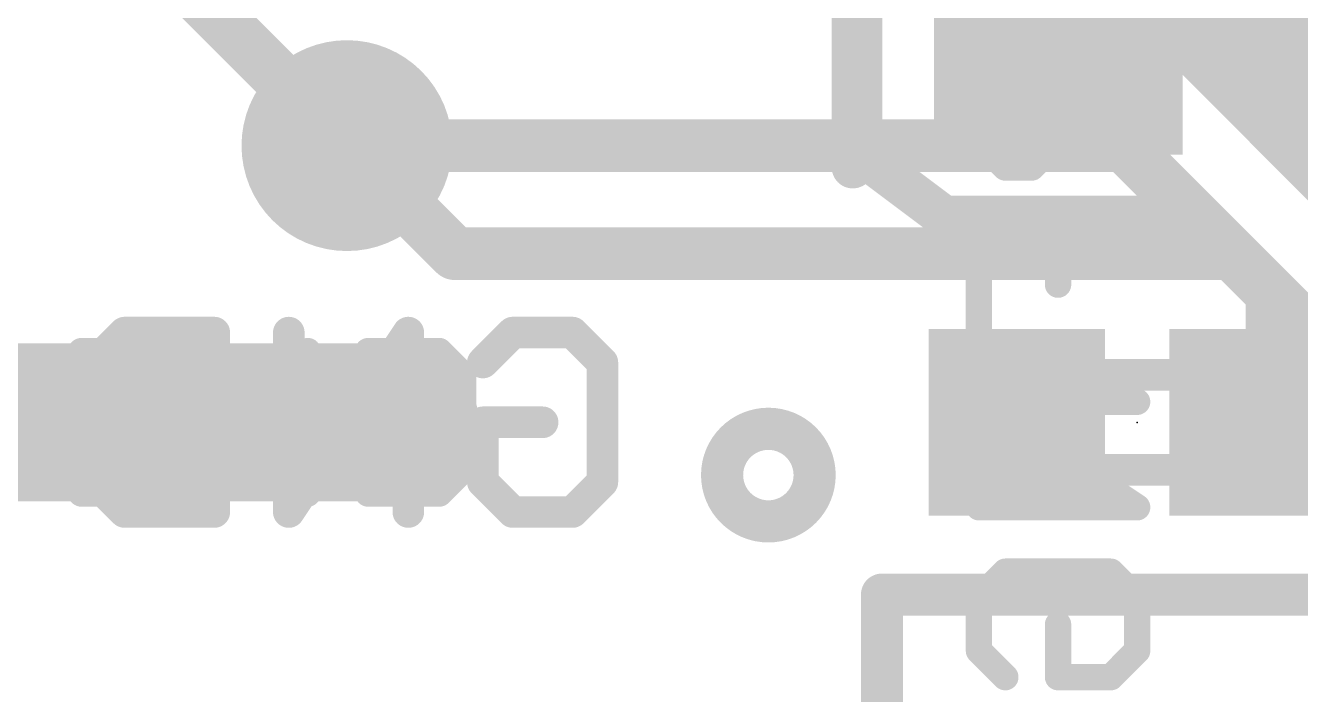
# Model space of a CAD drawing. Extents: x -39 to 68, y -16 to 20.
# Drawn here: x 3.53 to 9.68, y 12.66 to 15.88 of the extents above; entities that cross this region are included whole.
import ezdxf

# ---------------------------------------------------------------- set-up
doc = ezdxf.new("R2010")
doc.units = 0
for name, color, linetype in [('1', 12, 'CONTINUOUS'), ('16', 132, 'CONTINUOUS'), ('18', 110, 'CONTINUOUS'), ('21', 41, 'CONTINUOUS'), ('22', 40, 'CONTINUOUS'), ('23', 53, 'CONTINUOUS'), ('51', 53, 'CONTINUOUS')]:
    doc.layers.add(name, color=color, linetype=linetype)

# ---------------------------------------------------------------- blocks, each defined once
blk = doc.blocks.new('RECT')
blk.add_solid([(-0.5, -0.5), (0.5, -0.5), (-0.5, 0.5), (0.5, 0.5)])
blk = doc.blocks.new('ROUNDV')
at = {"const_width": 0.5}
blk.add_lwpolyline([(0, -0.25, 1), (0, 0.25, 1), (0, -0.25)], format="xyb", dxfattribs=at)

msp = doc.modelspace()

# ---------------------------------------------------------------- linework, layer by layer
at = {"layer": '1'}
for points, const_width in [([(10.668, 14.732), (8.89, 16.51)], 0.9144), ([(5.08, 15.3035), (3.937, 16.4465)], 0.254), ([(5.6007, 14.7828), (5.08, 15.3035)], 0.254), ([(9.3472, 14.7828), (5.6007, 14.7828)], 0.254), ([(9.3472, 14.7828), (9.54, 14.59)], 0.254), ([(9.54, 14.59), (9.54, 14.04)], 0.254), ([(2.54, 13.97), (5.08, 13.97)], 0.762), ([(9.54, 14.04), (9.47, 13.97)], 0.254)]:
    msp.add_lwpolyline(points, dxfattribs=dict(at, const_width=const_width))
for points, const_width in [([(5.1249, 15.3484, 1), (5.0351, 15.2586)], 0.127), ([(5.0351, 15.2586, 1), (5.1249, 15.3484)], 0.127), ([(5.6007, 14.8463, 1), (5.6007, 14.7193)], 0.127), ([(5.5558, 14.7379, 1), (5.6456, 14.8277)], 0.127), ([(9.3921, 14.8277, 1), (9.3023, 14.7379)], 0.127), ([(9.3472, 14.7193, 1), (9.3472, 14.8463)], 0.127), ([(9.6035, 14.59, 1), (9.4765, 14.59)], 0.127), ([(9.4951, 14.5451, 1), (9.5849, 14.6349)], 0.127), ([(5.08, 13.7795, 1), (5.08, 14.1605)], 0.381), ([(9.5849, 13.9951, 1), (9.4951, 14.0849)], 0.127), ([(9.4251, 14.0149, 1), (9.5149, 13.9251)], 0.127), ([(9.4765, 14.04, 1), (9.6035, 14.04)], 0.127)]:
    msp.add_lwpolyline(points, format="xyb", dxfattribs=dict(at, const_width=const_width))
at = {"layer": '16'}
for points, const_width in [([(5.08, 15.3035), (8.8265, 15.3035)], 0.254), ([(8.8265, 15.3035), (10.9855, 13.1445)], 0.254), ([(2.54, 13.97), (5.334, 13.97)], 0.762)]:
    msp.add_lwpolyline(points, dxfattribs=dict(at, const_width=const_width))
for points, const_width in [([(5.08, 15.367, 1), (5.08, 15.24)], 0.127), ([(8.8714, 15.3484, 1), (8.7816, 15.2586)], 0.127), ([(8.8265, 15.24, 1), (8.8265, 15.367)], 0.127), ([(5.334, 13.7795, 1), (5.334, 14.1605)], 0.381)]:
    msp.add_lwpolyline(points, format="xyb", dxfattribs=dict(at, const_width=const_width))
at = {"layer": '21'}
for points, const_width in [([(7.519, 15.199), (7.519, 17.796)], 0.2032), ([(3.8001, 14.3135), (3.6857, 14.1991)], 0.127), ([(4.0288, 14.3135), (3.8001, 14.3135)], 0.127), ([(4.1432, 14.1991), (4.0288, 14.3135)], 0.127), ([(4.4341, 13.6271), (4.4341, 14.3135)], 0.127), ([(4.4341, 14.3135), (4.8917, 13.6271)], 0.127), ([(4.8917, 13.6271), (4.8917, 14.3135)], 0.127), ([(5.1825, 14.3135), (5.1825, 13.6271)], 0.127), ([(5.5257, 14.3135), (5.1825, 14.3135)], 0.127), ([(5.6401, 14.1991), (5.5257, 14.3135)], 0.127), ([(3.6857, 14.1991), (3.6857, 13.7415)], 0.127), ([(5.6401, 13.7415), (5.6401, 14.1991)], 0.127), ([(4.1432, 13.9703), (3.9144, 13.9703)], 0.127), ([(4.1432, 13.7415), (4.1432, 13.9703)], 0.127), ([(3.6857, 13.7415), (3.8001, 13.6271)], 0.127), ([(4.0288, 13.6271), (4.1432, 13.7415)], 0.127), ([(5.5257, 13.6271), (5.6401, 13.7415)], 0.127), ([(3.8001, 13.6271), (4.0288, 13.6271)], 0.127), ([(5.1825, 13.6271), (5.5257, 13.6271)], 0.127), ([(7.66, 4.64), (7.66, 13.14)], 0.2032), ([(7.66, 13.14), (12.66, 13.14)], 0.2032)]:
    msp.add_lwpolyline(points, dxfattribs=dict(at, const_width=const_width))
for points, const_width in [([(7.4682, 15.199, 1), (7.5698, 15.199)], 0.1016), ([(3.8001, 14.3452, 1), (3.8001, 14.2817)], 0.0635), ([(3.8225, 14.291, 1), (3.7776, 14.3359)], 0.0635), ([(4.0513, 14.3359, 1), (4.0064, 14.291)], 0.0635), ([(4.0288, 14.2817, 1), (4.0288, 14.3452)], 0.0635), ([(4.4658, 14.3135, 1), (4.4023, 14.3135)], 0.0635), ([(4.4605, 14.3311, 1), (4.4077, 14.2959)], 0.0635), ([(4.9234, 14.3135, 1), (4.8599, 14.3135)], 0.0635), ([(5.2142, 14.3135, 1), (5.1507, 14.3135)], 0.0635), ([(5.1825, 14.3452, 1), (5.1825, 14.2817)], 0.0635), ([(5.5481, 14.3359, 1), (5.5032, 14.291)], 0.0635), ([(5.5257, 14.2817, 1), (5.5257, 14.3452)], 0.0635), ([(3.7174, 14.1991, 1), (3.6539, 14.1991)], 0.0635), ([(5.6718, 14.1991, 1), (5.6083, 14.1991)], 0.0635), ([(3.6632, 14.2215, 1), (3.7081, 14.1766)], 0.0635), ([(4.1208, 14.1766, 1), (4.1657, 14.2215)], 0.0635), ([(5.6176, 14.1766, 1), (5.6625, 14.2215)], 0.0635), ([(3.9144, 14.002, 1), (3.9144, 13.9385)], 0.0635), ([(4.175, 13.9703, 1), (4.1115, 13.9703)], 0.0635), ([(4.1432, 13.9385, 1), (4.1432, 14.002)], 0.0635), ([(7.112, 13.4929, 1), (7.112, 13.9391, 1), (7.112, 13.4929)], 0.2032), ([(3.6539, 13.7415, 1), (3.7174, 13.7415)], 0.0635), ([(3.7081, 13.7639, 1), (3.6632, 13.719)], 0.0635), ([(4.1115, 13.7415, 1), (4.175, 13.7415)], 0.0635), ([(4.1657, 13.719, 1), (4.1208, 13.7639)], 0.0635), ([(5.6083, 13.7415, 1), (5.6718, 13.7415)], 0.0635), ([(5.6625, 13.719, 1), (5.6176, 13.7639)], 0.0635), ([(3.8001, 13.6589, 1), (3.8001, 13.5953)], 0.0635), ([(3.7776, 13.6046, 1), (3.8225, 13.6496)], 0.0635), ([(4.0064, 13.6496, 1), (4.0513, 13.6046)], 0.0635), ([(4.0288, 13.5953, 1), (4.0288, 13.6589)], 0.0635), ([(4.4023, 13.6271, 1), (4.4658, 13.6271)], 0.0635), ([(4.8599, 13.6271, 1), (4.9234, 13.6271)], 0.0635), ([(4.8652, 13.6095, 1), (4.9181, 13.6447)], 0.0635), ([(5.1507, 13.6271, 1), (5.2142, 13.6271)], 0.0635), ([(5.1825, 13.6589, 1), (5.1825, 13.5953)], 0.0635), ([(5.5032, 13.6496, 1), (5.5481, 13.6046)], 0.0635), ([(5.5257, 13.5953, 1), (5.5257, 13.6589)], 0.0635), ([(7.7108, 13.14, 1), (7.6092, 13.14)], 0.1016), ([(7.66, 13.1908, 1), (7.66, 13.0892)], 0.1016)]:
    msp.add_lwpolyline(points, format="xyb", dxfattribs=dict(at, const_width=const_width))
at = {"layer": '22'}
for points, const_width in [([(8.1273, 15.5793), (8.2545, 15.7064)], 0.127), ([(8.89, 15.7064), (8.3816, 15.198)], 0.127), ([(8.89, 15.198), (8.89, 15.7064)], 0.127), ([(8.1273, 15.3251), (8.1273, 15.5793)], 0.127), ([(8.2545, 15.198), (8.1273, 15.3251)], 0.127), ([(8.3816, 15.198), (8.2545, 15.198)], 0.127), ([(8.89, 14.8878), (8.1273, 14.8878)], 0.127), ([(8.1273, 14.8878), (8.1273, 14.3794)], 0.127), ([(8.5087, 14.8878), (8.5087, 14.6336)], 0.127), ([(3.8645, 14.2585), (4.0086, 14.4025)], 0.1524), ([(4.0086, 14.4025), (4.4407, 14.4025)], 0.1524), ([(4.4407, 14.4025), (4.4407, 13.5382)], 0.1524), ([(5.3762, 14.4025), (4.8, 13.5382)], 0.1524), ([(4.8, 13.5382), (4.8, 14.4025)], 0.1524), ([(5.3762, 13.5382), (5.3762, 14.4025)], 0.1524), ([(5.7355, 14.2585), (5.8796, 14.4025)], 0.1524), ([(5.8796, 14.4025), (6.1677, 14.4025)], 0.1524), ([(6.1677, 14.4025), (6.3118, 14.2585)], 0.1524), ([(3.8645, 13.6823), (3.8645, 14.2585)], 0.1524), ([(6.3118, 14.2585), (6.3118, 13.6823)], 0.1524), ([(8.89, 14.0693), (8.1273, 14.0693)], 0.127), ([(8.1273, 14.0693), (8.89, 13.5608)], 0.127), ([(5.7355, 13.6823), (5.7355, 13.9704)], 0.1524), ([(5.7355, 13.9704), (6.0236, 13.9704)], 0.1524), ([(4.0086, 13.5382), (3.8645, 13.6823)], 0.1524), ([(5.8796, 13.5382), (5.7355, 13.6823)], 0.1524), ([(6.3118, 13.6823), (6.1677, 13.5382)], 0.1524), ([(4.4407, 13.5382), (4.0086, 13.5382)], 0.1524), ([(6.1677, 13.5382), (5.8796, 13.5382)], 0.1524), ([(8.89, 13.5608), (8.1273, 13.5608)], 0.127), ([(8.1273, 13.1236), (8.2545, 13.2507)], 0.127), ([(8.2545, 13.2507), (8.7629, 13.2507)], 0.127), ([(8.7629, 13.2507), (8.89, 13.1236)], 0.127), ([(8.1273, 12.8694), (8.1273, 13.1236)], 0.127), ([(8.89, 13.1236), (8.89, 12.8694)], 0.127), ([(8.5087, 12.7422), (8.5087, 12.9965)], 0.127), ([(8.2545, 12.7422), (8.1273, 12.8694)], 0.127), ([(8.89, 12.8694), (8.7629, 12.7422)], 0.127), ([(8.7629, 12.7422), (8.5087, 12.7422)], 0.127)]:
    msp.add_lwpolyline(points, dxfattribs=dict(at, const_width=const_width))
for points, const_width in [([(8.2769, 15.684, 1), (8.232, 15.7289)], 0.0635), ([(8.9218, 15.7064, 1), (8.8582, 15.7064)], 0.0635), ([(8.9125, 15.684, 1), (8.8675, 15.7289)], 0.0635), ([(8.1591, 15.5793, 1), (8.0956, 15.5793)], 0.0635), ([(8.1049, 15.6018, 1), (8.1498, 15.5569)], 0.0635), ([(8.1498, 15.3475, 1), (8.1049, 15.3026)], 0.0635), ([(8.0956, 15.3251, 1), (8.1591, 15.3251)], 0.0635), ([(8.2545, 15.2297, 1), (8.2545, 15.1662)], 0.0635), ([(8.232, 15.1755, 1), (8.2769, 15.2204)], 0.0635), ([(8.3591, 15.2204, 1), (8.404, 15.1755)], 0.0635), ([(8.3816, 15.1662, 1), (8.3816, 15.2297)], 0.0635), ([(8.8582, 15.198, 1), (8.9218, 15.198)], 0.0635), ([(8.1273, 14.9196, 1), (8.1273, 14.8561)], 0.0635), ([(8.1591, 14.8878, 1), (8.0956, 14.8878)], 0.0635), ([(8.5404, 14.8878, 1), (8.4769, 14.8878)], 0.0635), ([(8.89, 14.8561, 1), (8.89, 14.9196)], 0.0635), ([(8.4769, 14.6336, 1), (8.5404, 14.6336)], 0.0635), ([(4.0086, 14.4406, 1), (4.0086, 14.3644)], 0.0762), ([(4.0355, 14.3756, 1), (3.9816, 14.4295)], 0.0762), ([(4.4788, 14.4025, 1), (4.4026, 14.4025)], 0.0762), ([(4.4407, 14.3644, 1), (4.4407, 14.4406)], 0.0762), ([(4.8381, 14.4025, 1), (4.7619, 14.4025)], 0.0762), ([(5.4143, 14.4025, 1), (5.3381, 14.4025)], 0.0762), ([(5.4079, 14.3814, 1), (5.3445, 14.4237)], 0.0762), ([(5.8796, 14.4406, 1), (5.8796, 14.3644)], 0.0762), ([(5.9065, 14.3756, 1), (5.8526, 14.4295)], 0.0762), ([(6.1946, 14.4295, 1), (6.1408, 14.3756)], 0.0762), ([(6.1677, 14.3644, 1), (6.1677, 14.4406)], 0.0762), ([(8.0956, 14.3794, 1), (8.1591, 14.3794)], 0.0635), ([(3.9026, 14.2585, 1), (3.8264, 14.2585)], 0.0762), ([(3.8376, 14.2854, 1), (3.8914, 14.2315)], 0.0762), ([(5.7086, 14.2854, 1), (5.7625, 14.2315)], 0.0762), ([(6.3499, 14.2585, 1), (6.2737, 14.2585)], 0.0762), ([(6.2848, 14.2315, 1), (6.3387, 14.2854)], 0.0762), ([(8.1273, 14.101, 1), (8.1273, 14.0375)], 0.0635), ([(8.145, 14.0957, 1), (8.1097, 14.0428)], 0.0635), ([(8.89, 14.0375, 1), (8.89, 14.101)], 0.0635), ([(5.7736, 13.9704, 1), (5.6974, 13.9704)], 0.0762), ([(5.7355, 14.0085, 1), (5.7355, 13.9323)], 0.0762), ([(6.0236, 13.9323, 1), (6.0236, 14.0085)], 0.0762), ([(3.8914, 13.7092, 1), (3.8376, 13.6553)], 0.0762), ([(3.8264, 13.6823, 1), (3.9026, 13.6823)], 0.0762), ([(5.7625, 13.7092, 1), (5.7086, 13.6553)], 0.0762), ([(5.6974, 13.6823, 1), (5.7736, 13.6823)], 0.0762), ([(6.2737, 13.6823, 1), (6.3499, 13.6823)], 0.0762), ([(6.3387, 13.6553, 1), (6.2848, 13.7092)], 0.0762), ([(4.0086, 13.5763, 1), (4.0086, 13.5001)], 0.0762), ([(3.9816, 13.5113, 1), (4.0355, 13.5651)], 0.0762), ([(4.4407, 13.5001, 1), (4.4407, 13.5763)], 0.0762), ([(4.7683, 13.5593, 1), (4.8317, 13.5171)], 0.0762), ([(5.8796, 13.5763, 1), (5.8796, 13.5001)], 0.0762), ([(5.8526, 13.5113, 1), (5.9065, 13.5651)], 0.0762), ([(6.1408, 13.5651, 1), (6.1946, 13.5113)], 0.0762), ([(6.1677, 13.5001, 1), (6.1677, 13.5763)], 0.0762), ([(8.1273, 13.5926, 1), (8.1273, 13.5291)], 0.0635), ([(8.8724, 13.5344, 1), (8.9076, 13.5872)], 0.0635), ([(8.89, 13.5291, 1), (8.89, 13.5926)], 0.0635), ([(4.4026, 13.5382, 1), (4.4788, 13.5382)], 0.0762), ([(4.7619, 13.5382, 1), (4.8381, 13.5382)], 0.0762), ([(5.3381, 13.5382, 1), (5.4143, 13.5382)], 0.0762), ([(8.2545, 13.2824, 1), (8.2545, 13.2189)], 0.0635), ([(8.2769, 13.2282, 1), (8.232, 13.2731)], 0.0635), ([(8.7853, 13.2731, 1), (8.7404, 13.2282)], 0.0635), ([(8.7629, 13.2189, 1), (8.7629, 13.2824)], 0.0635), ([(8.1591, 13.1236, 1), (8.0956, 13.1236)], 0.0635), ([(8.1049, 13.146, 1), (8.1498, 13.1011)], 0.0635), ([(8.9218, 13.1236, 1), (8.8582, 13.1236)], 0.0635), ([(8.8675, 13.1011, 1), (8.9125, 13.146)], 0.0635), ([(8.5404, 12.9965, 1), (8.4769, 12.9965)], 0.0635), ([(8.1498, 12.8918, 1), (8.1049, 12.8469)], 0.0635), ([(8.9125, 12.8469, 1), (8.8675, 12.8918)], 0.0635), ([(8.0956, 12.8694, 1), (8.1591, 12.8694)], 0.0635), ([(8.8582, 12.8694, 1), (8.9218, 12.8694)], 0.0635), ([(8.232, 12.7198, 1), (8.2769, 12.7647)], 0.0635), ([(8.5087, 12.774, 1), (8.5087, 12.7105)], 0.0635), ([(8.7404, 12.7647, 1), (8.7853, 12.7198)], 0.0635), ([(8.7629, 12.7105, 1), (8.7629, 12.774)], 0.0635), ([(8.4769, 12.7422, 1), (8.5404, 12.7422)], 0.0635)]:
    msp.add_lwpolyline(points, format="xyb", dxfattribs=dict(at, const_width=const_width))
at = {"layer": '23'}
msp.add_point((8.89, 13.97), dxfattribs=at)
at = {"layer": '51'}
for points, const_width in [([(7.56, 17.71), (7.56, 15.26)], 0.2032), ([(7.56, 15.26), (7.96, 14.96)], 0.2032), ([(7.96, 14.96), (9.16, 14.96)], 0.2032), ([(8.6196, 14.1986), (9.1604, 14.1986)], 0.1524), ([(9.1604, 13.7414), (8.6196, 13.7414)], 0.1524)]:
    msp.add_lwpolyline(points, dxfattribs=dict(at, const_width=const_width))
for points, const_width in [([(7.5905, 15.3006, 1), (7.5295, 15.2194)], 0.1016), ([(7.5092, 15.26, 1), (7.6108, 15.26)], 0.1016), ([(7.96, 15.0108, 1), (7.96, 14.9092)], 0.1016), ([(9.16, 14.9092, 1), (9.16, 15.0108)], 0.1016), ([(7.9295, 14.9194, 1), (7.9905, 15.0006)], 0.1016), ([(8.6196, 14.2367, 1), (8.6196, 14.1605)], 0.0762), ([(9.1604, 14.1605, 1), (9.1604, 14.2367)], 0.0762), ([(8.6196, 13.7795, 1), (8.6196, 13.7033)], 0.0762), ([(9.1604, 13.7033, 1), (9.1604, 13.7795)], 0.0762)]:
    msp.add_lwpolyline(points, format="xyb", dxfattribs=dict(at, const_width=const_width))

# ---------------------------------------------------------------- block references
at = {"layer": '1'}
for p, xscale, yscale, rotation in [((8.51, 16.51), 2.5, 1.2, 270), ((8.31, 13.97), 0.85, 0.9, 180), ((9.47, 13.97), 0.85, 0.9, 180)]:
    msp.add_blockref('RECT', p, dxfattribs=dict(at, xscale=xscale, yscale=yscale, rotation=rotation))
at = {"layer": '18', "xscale": 1.016, "yscale": 1.016}
msp.add_blockref('ROUNDV', (5.08, 15.3035), dxfattribs=at)
msp.add_blockref('ROUNDV', (5.08, 15.3035), dxfattribs=at)
at = {"layer": '51', "xscale": 0.3, "yscale": 0.6096, "rotation": 180}
for p in [(8.4812, 13.97), (9.294, 13.97)]:
    msp.add_blockref('RECT', p, dxfattribs=at)

doc.saveas('drawing.dxf')
